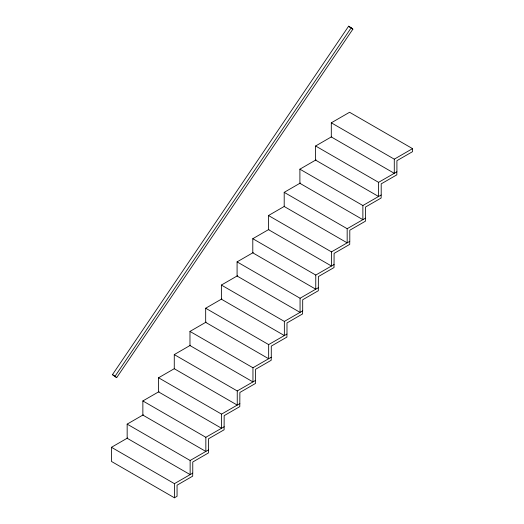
<?xml version="1.0" encoding="UTF-8"?>
<svg xmlns="http://www.w3.org/2000/svg" width="524" height="524" viewBox="0 0 524 524"><rect width="100%" height="100%" fill="white"/><g stroke="black" fill="none" stroke-linecap="round" stroke-linejoin="round"><path stroke-width="0.79" d="M112.47 374.64L348.63 26.2L351.25 27.713L352.862 29.174L116.708 377.614L112.47 374.64L116.708 377.614M115.097 376.153L351.25 27.713M331.306 122.812L394.284 159.172L394.284 173.313L331.306 136.954L331.306 122.812L349.567 112.274L412.539 148.633L412.539 151.665L396.91 160.691L396.91 171.8L378.577 182.352L315.605 145.993L315.605 160.134L378.577 196.493L378.577 182.352M315.605 145.993L331.757 136.666M299.898 169.173L362.877 205.526L362.877 219.667L299.898 183.308L299.898 169.173L316.051 159.846M284.198 192.347L347.17 228.706L347.17 242.848L284.198 206.489L284.198 192.347L300.35 183.02M268.491 215.528L331.469 251.887L331.469 266.022L268.491 229.663L268.491 215.528L284.643 206.201M252.791 238.702L315.762 275.061L315.762 289.202L252.791 252.843L252.791 238.702L268.943 229.381M394.284 159.172L412.539 148.633M237.084 261.882L300.062 298.241L300.062 312.376L237.084 276.024L237.084 261.882L253.236 252.555M221.383 285.056L284.355 321.415L284.355 335.556L221.383 299.197L221.383 285.056L237.536 275.735M362.877 205.526L381.203 194.974L381.203 183.865L396.838 174.839L396.838 171.813M205.677 308.236L268.655 344.596L268.655 358.737L205.677 322.378L205.677 308.236L221.829 298.909M347.17 228.706L365.503 218.154L365.503 207.046L381.138 198.02L381.138 194.987M189.976 331.417L252.954 367.769L252.954 381.911L189.976 345.552L189.976 331.417L206.129 322.09M331.469 251.887L349.796 241.328L349.796 230.219L365.431 221.194L365.431 218.167M174.269 354.591L237.248 390.95L237.248 405.091L174.269 368.732L174.269 354.591L190.422 345.264M315.762 275.061L334.096 264.509M158.569 377.771L221.547 414.13L221.547 428.265L158.569 391.906L158.569 377.771L174.721 368.444M300.062 298.241L318.389 287.689M142.862 400.945L205.84 437.304L205.84 451.446L142.862 415.087L142.862 400.945L159.014 391.625M284.355 321.415L302.689 310.863L302.689 299.754L318.323 290.728L318.389 276.574L334.024 267.548L334.096 253.4L349.731 244.374L349.731 241.341M127.162 424.126L190.14 460.485L190.14 474.62L127.162 438.267L127.162 424.126L143.314 414.798M268.655 344.596L286.982 334.043L286.982 322.935L302.617 313.909L302.617 310.876M192.694 473.12L192.694 476.146L177.06 485.178L177.06 496.287L174.433 497.8L111.461 461.441L111.461 447.3L127.607 437.979M252.954 367.769L271.281 357.217L271.281 346.109L286.916 337.083L286.916 334.05M237.248 390.95L255.574 380.398L255.574 369.289L271.209 360.263L271.209 357.23M221.547 414.13L239.874 403.572M205.84 437.304L224.167 426.752M190.14 460.485L208.467 449.933M111.461 447.3L174.433 483.659L192.76 473.106L192.76 461.998L208.395 452.972L208.467 438.817L224.102 429.791L224.167 415.643L239.802 406.617L239.874 392.463L255.509 383.437L255.509 380.411M351.552 28.42L352.862 29.174M348.63 26.2L350.242 27.661M174.433 483.659L174.433 497.8"/></g></svg>
